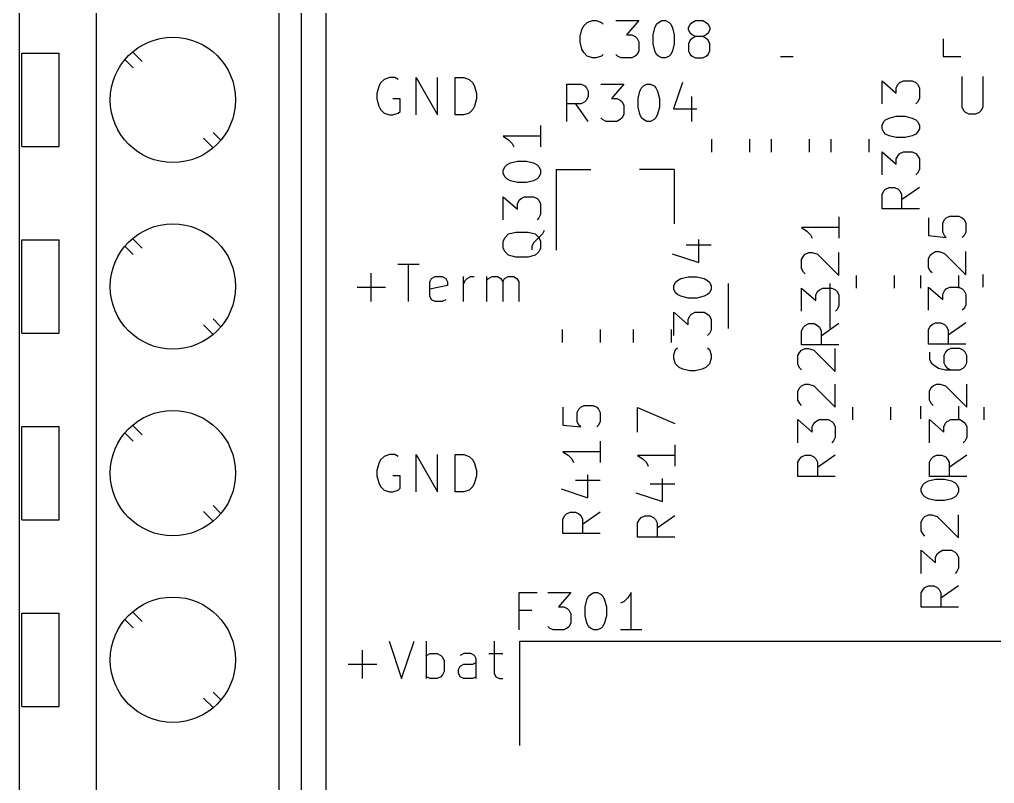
# Model space of a CAD drawing. Extents: x 51 to 209, y -132 to -32.
# Drawn here: x 50.91 to 77.03, y -67.45 to -46.98 of the extents above; entities that cross this region are included whole.
import ezdxf

# ---------------------------------------------------------------- set-up
doc = ezdxf.new("R2010")
doc.units = 0
doc.layers.add('BLACK', color=7, linetype='CONTINUOUS')

msp = doc.modelspace()

# ---------------------------------------------------------------- linework, layer by layer
at = {"layer": 'BLACK', "linetype": 'CONTINUOUS'}
for p, q in [((50.906, -71.694), (50.906, -41.574)), ((52.966, -71.694), (52.966, -41.574)), ((57.866, -71.694), (57.866, -41.574)), ((58.466, -71.694), (58.466, -41.574)), ((59.126, -71.694), (59.126, -41.574)), ((66.1184, -47.059), (66.2612, -47.0114)), ((66.2612, -47.0114), (66.3565, -47.0114)), ((66.3565, -47.0114), (66.4993, -47.059)), ((66.8803, -47.0114), (67.4993, -47.0114)), ((67.4993, -47.0114), (67.166, -47.3923)), ((68.0231, -47.059), (68.1184, -47.0114)), ((68.1184, -47.0114), (68.2136, -47.0114)), ((68.2136, -47.0114), (68.3089, -47.059)), ((68.9279, -47.059), (69.0231, -47.0114)), ((69.0231, -47.0114), (69.2136, -47.0114)), ((69.2136, -47.0114), (69.3089, -47.059)), ((65.9279, -47.44), (65.9755, -47.2495)), ((65.9755, -47.2495), (66.0231, -47.1542)), ((66.0231, -47.1542), (66.1184, -47.059)), ((66.4993, -47.059), (66.547, -47.1066)), ((67.8803, -47.3923), (67.9279, -47.2019)), ((67.9279, -47.2019), (67.9755, -47.1066)), ((67.9755, -47.1066), (68.0231, -47.059)), ((68.3089, -47.059), (68.3565, -47.1066)), ((68.3565, -47.1066), (68.4041, -47.2019)), ((68.4041, -47.2019), (68.4517, -47.3923)), ((68.8327, -47.2019), (68.8803, -47.1066)), ((68.8327, -47.2495), (68.8327, -47.2019)), ((68.8803, -47.3447), (68.8327, -47.2495)), ((68.8803, -47.1066), (68.9279, -47.059)), ((69.3089, -47.059), (69.3565, -47.1066)), ((69.3565, -47.1066), (69.4041, -47.2019)), ((69.4041, -47.2495), (69.3565, -47.3447)), ((69.4041, -47.2019), (69.4041, -47.2495)), ((65.9279, -47.5828), (65.9279, -47.44)), ((67.166, -47.3923), (67.3089, -47.3923)), ((67.3089, -47.3923), (67.4041, -47.44)), ((67.4041, -47.44), (67.4517, -47.4876)), ((67.4517, -47.4876), (67.4993, -47.5828)), ((67.8803, -47.6304), (67.8803, -47.3923)), ((68.4517, -47.3923), (68.4517, -47.6304)), ((68.8803, -47.5352), (68.8327, -47.6304)), ((68.9279, -47.3923), (68.8803, -47.3447)), ((68.9279, -47.4876), (68.8803, -47.5352)), ((69.0231, -47.44), (68.9279, -47.3923)), ((69.0231, -47.44), (68.9279, -47.4876)), ((69.2136, -47.44), (69.0231, -47.44)), ((69.3089, -47.3923), (69.2136, -47.44)), ((69.3089, -47.4876), (69.2136, -47.44)), ((69.3565, -47.3447), (69.3089, -47.3923)), ((69.3565, -47.5352), (69.3089, -47.4876)), ((69.4041, -47.6304), (69.3565, -47.5352)), ((75.656, -47.494), (75.656, -47.969)), ((65.9755, -47.7733), (65.9279, -47.5828)), ((66.0231, -47.8685), (65.9755, -47.7733)), ((67.4993, -47.5828), (67.4993, -47.8209)), ((67.9279, -47.8209), (67.8803, -47.6304)), ((68.4517, -47.6304), (68.4041, -47.8209)), ((68.8327, -47.6304), (68.8327, -47.8209)), ((69.4041, -47.8209), (69.4041, -47.6304)), ((50.966, -47.884), (51.966, -47.884)), ((50.966, -50.384), (50.966, -47.884)), ((51.966, -50.384), (51.966, -47.884)), ((53.741, -48.064), (53.952, -48.275)), ((53.947, -47.859), (54.193, -48.105)), ((66.1184, -47.9638), (66.0231, -47.8685)), ((66.2612, -48.0114), (66.1184, -47.9638)), ((66.3565, -48.0114), (66.2612, -48.0114)), ((66.4993, -47.9638), (66.3565, -48.0114)), ((66.547, -47.9161), (66.4993, -47.9638)), ((66.9279, -47.9638), (66.8803, -47.9161)), ((67.0231, -48.0114), (66.9279, -47.9638)), ((67.3089, -48.0114), (67.0231, -48.0114)), ((67.4041, -47.9638), (67.3089, -48.0114)), ((67.4517, -47.9161), (67.4041, -47.9638)), ((67.4993, -47.8209), (67.4517, -47.9161)), ((67.9755, -47.9161), (67.9279, -47.8209)), ((68.0231, -47.9638), (67.9755, -47.9161)), ((68.1184, -48.0114), (68.0231, -47.9638)), ((68.2136, -48.0114), (68.1184, -48.0114)), ((68.3089, -47.9638), (68.2136, -48.0114)), ((68.3565, -47.9161), (68.3089, -47.9638)), ((68.4041, -47.8209), (68.3565, -47.9161)), ((68.8327, -47.8209), (68.8803, -47.9161)), ((68.8803, -47.9161), (68.9279, -47.9638)), ((68.9279, -47.9638), (69.0231, -48.0114)), ((69.0231, -48.0114), (69.2136, -48.0114)), ((69.2136, -48.0114), (69.3089, -47.9638)), ((69.3089, -47.9638), (69.3565, -47.9161)), ((69.3565, -47.9161), (69.4041, -47.8209)), ((71.2947, -47.969), (71.6373, -47.969)), ((75.656, -47.969), (76.131, -47.969)), ((60.6731, -48.584), (60.5779, -48.6792)), ((60.816, -48.5364), (60.6731, -48.584)), ((60.9589, -48.5364), (60.816, -48.5364)), ((61.0541, -48.584), (60.9589, -48.5364)), ((61.5303, -49.5364), (61.5303, -48.5364)), ((61.5303, -48.5364), (62.1017, -49.5364)), ((62.1017, -49.5364), (62.1017, -48.5364)), ((62.5779, -49.5364), (62.5779, -48.5364)), ((62.5779, -48.5364), (62.816, -48.5364)), ((62.816, -48.5364), (62.9589, -48.584)), ((62.9589, -48.584), (63.0541, -48.6792)), ((76.1517, -48.5114), (76.1517, -49.3209)), ((76.7231, -49.3209), (76.7231, -48.5114)), ((60.5303, -48.7745), (60.4827, -48.965)), ((60.5779, -48.6792), (60.5303, -48.7745)), ((63.0541, -48.6792), (63.1017, -48.7745)), ((63.1017, -48.7745), (63.1493, -48.965)), ((65.5755, -49.7114), (65.5755, -48.7114)), ((65.5755, -48.7114), (65.9565, -48.7114)), ((65.9565, -48.7114), (66.0517, -48.759)), ((66.0517, -48.759), (66.0993, -48.8066)), ((66.0993, -48.8066), (66.147, -48.9019)), ((66.4803, -48.7114), (67.0993, -48.7114)), ((67.0993, -48.7114), (66.766, -49.0923)), ((67.5279, -48.9019), (67.5755, -48.8066)), ((67.5755, -48.8066), (67.6231, -48.759)), ((67.6231, -48.759), (67.7184, -48.7114)), ((67.7184, -48.7114), (67.8136, -48.7114)), ((67.8136, -48.7114), (67.9089, -48.759)), ((67.9089, -48.759), (67.9565, -48.8066)), ((67.9565, -48.8066), (68.0041, -48.9019)), ((68.6708, -48.6638), (68.4327, -49.378)), ((74.0184, -49.24), (74.0184, -48.6209)), ((74.0184, -48.6209), (74.3993, -48.9542)), ((74.3993, -48.8114), (74.447, -48.7161)), ((74.3993, -48.9542), (74.3993, -48.8114)), ((74.447, -48.7161), (74.4946, -48.6685)), ((74.4946, -48.6685), (74.5898, -48.6209)), ((74.5898, -48.6209), (74.8279, -48.6209)), ((74.8279, -48.6209), (74.9231, -48.6685)), ((74.9231, -48.6685), (74.9708, -48.7161)), ((74.9708, -48.7161), (75.0184, -48.8114)), ((75.0184, -48.8114), (75.0184, -49.0971)), ((60.4827, -48.965), (60.4827, -49.1078)), ((60.4827, -49.1078), (60.5303, -49.2983)), ((61.1017, -49.1078), (60.9112, -49.1078)), ((61.1017, -49.4411), (61.1017, -49.1078)), ((63.1493, -49.1078), (63.1017, -49.2983)), ((63.1493, -48.965), (63.1493, -49.1078)), ((66.147, -49.0447), (66.0993, -49.14)), ((66.147, -48.9019), (66.147, -49.0447)), ((66.766, -49.0923), (66.9089, -49.0923)), ((66.9089, -49.0923), (67.0041, -49.14)), ((67.4803, -49.0923), (67.5279, -48.9019)), ((67.4803, -49.3304), (67.4803, -49.0923)), ((68.0041, -48.9019), (68.0517, -49.0923)), ((68.0517, -49.0923), (68.0517, -49.3304)), ((68.9089, -49.0447), (68.9089, -49.7114)), ((75.0184, -49.0971), (74.9708, -49.1923)), ((60.5303, -49.2983), (60.5779, -49.3935)), ((63.1017, -49.2983), (63.0541, -49.3935)), ((65.9565, -49.2352), (65.5755, -49.2352)), ((66.147, -49.7114), (65.8136, -49.2352)), ((66.0517, -49.1876), (65.9565, -49.2352)), ((66.0993, -49.14), (66.0517, -49.1876)), ((67.0041, -49.14), (67.0517, -49.1876)), ((67.0517, -49.1876), (67.0993, -49.2828)), ((67.0993, -49.2828), (67.0993, -49.5209)), ((67.5279, -49.5209), (67.4803, -49.3304)), ((68.0517, -49.3304), (68.0041, -49.5209)), ((74.9708, -49.1923), (74.9231, -49.24)), ((76.1517, -49.3209), (76.1993, -49.4161)), ((76.6755, -49.4161), (76.7231, -49.3209)), ((60.5779, -49.3935), (60.6731, -49.4888)), ((60.6731, -49.4888), (60.816, -49.5364)), ((60.816, -49.5364), (60.9112, -49.5364)), ((60.9112, -49.5364), (61.0541, -49.4888)), ((61.0541, -49.4888), (61.1017, -49.4411)), ((62.816, -49.5364), (62.5779, -49.5364)), ((62.9589, -49.4888), (62.816, -49.5364)), ((63.0541, -49.3935), (62.9589, -49.4888)), ((66.5279, -49.6638), (66.4803, -49.6161)), ((67.0517, -49.6161), (67.0041, -49.6638)), ((67.0993, -49.5209), (67.0517, -49.6161)), ((67.5755, -49.6161), (67.5279, -49.5209)), ((67.6231, -49.6638), (67.5755, -49.6161)), ((67.9565, -49.6161), (67.9089, -49.6638)), ((68.0041, -49.5209), (67.9565, -49.6161)), ((68.4327, -49.378), (69.0517, -49.378)), ((74.1136, -49.6685), (74.2089, -49.6209)), ((74.2089, -49.6209), (74.3993, -49.5733)), ((74.3993, -49.5733), (74.6374, -49.5733)), ((74.6374, -49.5733), (74.8279, -49.6209)), ((74.8279, -49.6209), (74.9231, -49.6685)), ((76.1993, -49.4161), (76.247, -49.4638)), ((76.247, -49.4638), (76.3422, -49.5114)), ((76.3422, -49.5114), (76.5327, -49.5114)), ((76.5327, -49.5114), (76.6279, -49.4638)), ((76.6279, -49.4638), (76.6755, -49.4161)), ((64.8684, -49.8221), (64.8684, -50.3935)), ((66.6231, -49.7114), (66.5279, -49.6638)), ((66.9089, -49.7114), (66.6231, -49.7114)), ((67.0041, -49.6638), (66.9089, -49.7114)), ((67.7184, -49.7114), (67.6231, -49.6638)), ((67.8136, -49.7114), (67.7184, -49.7114)), ((67.9089, -49.6638), (67.8136, -49.7114)), ((74.0184, -49.8114), (74.066, -49.7161)), ((74.0184, -49.9066), (74.0184, -49.8114)), ((74.066, -49.7161), (74.1136, -49.6685)), ((74.9231, -49.6685), (74.9708, -49.7161)), ((74.9708, -49.7161), (75.0184, -49.8114)), ((75.0184, -49.8114), (75.0184, -49.9066)), ((56.091, -50.004), (56.29, -50.203)), ((64.8684, -50.1078), (63.8684, -50.1078)), ((63.8684, -50.1078), (64.0112, -50.203)), ((74.066, -50.0019), (74.0184, -49.9066)), ((74.1136, -50.0495), (74.066, -50.0019)), ((74.2089, -50.0971), (74.1136, -50.0495)), ((74.3993, -50.1447), (74.2089, -50.0971)), ((74.6374, -50.1447), (74.3993, -50.1447)), ((74.8279, -50.0971), (74.6374, -50.1447)), ((74.9231, -50.0495), (74.8279, -50.0971)), ((74.9708, -50.0019), (74.9231, -50.0495)), ((75.0184, -49.9066), (74.9708, -50.0019)), ((50.966, -50.384), (51.966, -50.384)), ((55.839, -50.162), (56.085, -50.408)), ((64.0112, -50.203), (64.1065, -50.2983)), ((64.1065, -50.2983), (64.1541, -50.3935)), ((69.456, -50.5303), (69.456, -50.1877)), ((70.476, -50.5303), (70.476, -50.1877)), ((71.056, -50.5303), (71.056, -50.1877)), ((72.076, -50.5303), (72.076, -50.1877)), ((72.656, -50.5303), (72.656, -50.1877)), ((73.676, -50.5303), (73.676, -50.1877)), ((74.0184, -51.1447), (74.0184, -50.5257)), ((74.0184, -50.5257), (74.3993, -50.859)), ((74.3993, -50.7161), (74.447, -50.6209)), ((74.447, -50.6209), (74.4946, -50.5733)), ((74.4946, -50.5733), (74.5898, -50.5257)), ((74.5898, -50.5257), (74.8279, -50.5257)), ((74.8279, -50.5257), (74.9231, -50.5733)), ((74.9231, -50.5733), (74.9708, -50.6209)), ((74.9708, -50.6209), (75.0184, -50.7161)), ((63.8684, -51.0126), (63.916, -50.9173)), ((63.916, -50.9173), (63.9636, -50.8697)), ((63.9636, -50.8697), (64.0589, -50.8221)), ((64.0589, -50.8221), (64.2493, -50.7745)), ((64.2493, -50.7745), (64.4874, -50.7745)), ((64.4874, -50.7745), (64.6779, -50.8221)), ((64.6779, -50.8221), (64.7731, -50.8697)), ((64.7731, -50.8697), (64.8208, -50.9173)), ((64.8208, -50.9173), (64.8684, -51.0126)), ((74.3993, -50.859), (74.3993, -50.7161)), ((75.0184, -50.7161), (75.0184, -51.0019)), ((63.8684, -51.1078), (63.8684, -51.0126)), ((63.916, -51.203), (63.8684, -51.1078)), ((63.9636, -51.2507), (63.916, -51.203)), ((64.8208, -51.203), (64.7731, -51.2507)), ((64.8684, -51.1078), (64.8208, -51.203)), ((64.8684, -51.0126), (64.8684, -51.1078)), ((65.286, -50.999), (66.216, -50.999)), ((65.286, -50.999), (65.286, -53.159)), ((68.446, -50.999), (67.516, -50.999)), ((68.446, -50.999), (68.446, -52.459)), ((74.9708, -51.0971), (74.9231, -51.1447)), ((75.0184, -51.0019), (74.9708, -51.0971)), ((64.0589, -51.2983), (63.9636, -51.2507)), ((64.2493, -51.3459), (64.0589, -51.2983)), ((64.4874, -51.3459), (64.2493, -51.3459)), ((64.6779, -51.2983), (64.4874, -51.3459)), ((64.7731, -51.2507), (64.6779, -51.2983)), ((74.0184, -51.6685), (74.066, -51.5733)), ((74.0184, -52.0495), (74.0184, -51.6685)), ((74.066, -51.5733), (74.1136, -51.5257)), ((74.1136, -51.5257), (74.2089, -51.478)), ((74.2089, -51.478), (74.3517, -51.478)), ((74.3517, -51.478), (74.447, -51.5257)), ((74.447, -51.5257), (74.4946, -51.5733)), ((74.4946, -51.5733), (74.5422, -51.6685)), ((75.0184, -51.478), (74.5422, -51.8114)), ((74.5422, -51.6685), (74.5422, -52.0495)), ((63.8684, -52.3459), (63.8684, -51.7269)), ((63.8684, -51.7269), (64.2493, -52.0602)), ((64.2493, -51.9173), (64.297, -51.8221)), ((64.2493, -52.0602), (64.2493, -51.9173)), ((64.297, -51.8221), (64.3446, -51.7745)), ((64.3446, -51.7745), (64.4398, -51.7269)), ((64.4398, -51.7269), (64.6779, -51.7269)), ((64.6779, -51.7269), (64.7731, -51.7745)), ((64.7731, -51.7745), (64.8208, -51.8221)), ((64.8208, -51.8221), (64.8684, -51.9173)), ((64.8684, -51.9173), (64.8684, -52.203)), ((64.8684, -52.203), (64.8208, -52.2983)), ((75.0184, -52.0495), (74.0184, -52.0495)), ((75.7396, -52.2935), (75.8348, -52.2459)), ((75.8348, -52.2459), (76.0729, -52.2459)), ((76.0729, -52.2459), (76.1681, -52.2935)), ((64.8208, -52.2983), (64.7731, -52.3459)), ((72.8634, -52.2709), (72.8634, -52.8423)), ((75.2634, -52.2935), (75.2634, -52.7697)), ((75.6443, -52.4364), (75.692, -52.3411)), ((75.6443, -52.6745), (75.6443, -52.4364)), ((75.692, -52.3411), (75.7396, -52.2935)), ((76.1681, -52.2935), (76.2158, -52.3411)), ((76.2158, -52.3411), (76.2634, -52.4364)), ((76.2634, -52.4364), (76.2634, -52.6745)), ((63.916, -52.8221), (64.0112, -52.7269)), ((64.0112, -52.7269), (64.2017, -52.6792)), ((64.2017, -52.6792), (64.535, -52.6792)), ((64.535, -52.6792), (64.7255, -52.7269)), ((64.7255, -52.7269), (64.8208, -52.8221)), ((64.916, -52.7269), (64.8208, -52.8221)), ((64.9636, -52.6316), (64.916, -52.7269)), ((72.8634, -52.5566), (71.8634, -52.5566)), ((71.8634, -52.5566), (72.0062, -52.6519)), ((72.0062, -52.6519), (72.1015, -52.7471)), ((72.1015, -52.7471), (72.1491, -52.8423)), ((75.2634, -52.7697), (75.7396, -52.8173)), ((75.692, -52.7697), (75.6443, -52.6745)), ((75.7396, -52.8173), (75.692, -52.7697)), ((76.2158, -52.7697), (76.1681, -52.8173)), ((76.2634, -52.6745), (76.2158, -52.7697)), ((50.966, -52.884), (51.966, -52.884)), ((50.966, -55.384), (50.966, -52.884)), ((51.966, -55.384), (51.966, -52.884)), ((53.947, -52.859), (54.193, -53.105)), ((63.8684, -52.9173), (63.916, -52.8221)), ((63.8684, -53.1078), (63.8684, -52.9173)), ((64.6779, -52.965), (64.6303, -53.0602)), ((64.8208, -52.8221), (64.6779, -52.965)), ((64.8208, -52.8221), (64.8684, -52.9173)), ((64.8684, -52.9173), (64.8684, -53.1078)), ((68.7717, -53.0161), (69.4384, -53.0161)), ((69.105, -53.4923), (69.105, -52.8733)), ((53.741, -53.064), (53.952, -53.275)), ((63.916, -53.203), (63.8684, -53.1078)), ((64.0112, -53.2983), (63.916, -53.203)), ((64.6303, -53.0602), (64.6303, -53.1554)), ((64.8208, -53.203), (64.7255, -53.2983)), ((64.8684, -53.1078), (64.8208, -53.203)), ((68.3908, -53.2542), (69.105, -53.4923)), ((71.911, -53.3185), (71.9586, -53.2709)), ((71.9586, -53.2709), (72.0539, -53.2233)), ((72.0539, -53.2233), (72.1491, -53.2233)), ((72.1491, -53.2233), (72.292, -53.2709)), ((72.292, -53.2709), (72.8634, -53.8423)), ((72.8634, -53.8423), (72.8634, -53.2233)), ((75.2634, -53.3888), (75.311, -53.2935)), ((75.311, -53.2935), (75.3586, -53.2459)), ((75.3586, -53.2459), (75.4539, -53.1983)), ((75.4539, -53.1983), (75.5491, -53.1983)), ((75.5491, -53.1983), (75.692, -53.2459)), ((75.692, -53.2459), (76.2634, -53.8173)), ((76.2634, -53.8173), (76.2634, -53.1983)), ((61.0446, -53.5364), (61.616, -53.5364)), ((61.3303, -54.5364), (61.3303, -53.5364)), ((64.2017, -53.3459), (64.0112, -53.2983)), ((64.535, -53.3459), (64.2017, -53.3459)), ((64.7255, -53.2983), (64.535, -53.3459)), ((71.8634, -53.4138), (71.911, -53.3185)), ((71.8634, -53.6519), (71.8634, -53.4138)), ((75.2634, -53.6269), (75.2634, -53.3888)), ((60.3303, -54.5364), (60.3303, -53.7745)), ((71.911, -53.7471), (71.8634, -53.6519)), ((71.9586, -53.7947), (71.911, -53.7471)), ((75.311, -53.7221), (75.2634, -53.6269)), ((75.3586, -53.7697), (75.311, -53.7221)), ((76.731, -54.1553), (76.731, -53.8127)), ((61.9017, -54.0126), (61.9493, -53.9173)), ((61.9017, -54.3935), (61.9017, -54.0126)), ((61.9493, -53.9173), (62.0446, -53.8697)), ((62.0446, -53.8697), (62.235, -53.8697)), ((62.235, -53.8697), (62.3303, -53.9173)), ((62.3303, -53.9173), (62.3779, -54.0126)), ((62.3779, -54.0126), (62.3779, -54.1078)), ((62.8065, -54.5364), (62.8065, -53.8697)), ((62.8065, -54.0602), (62.8541, -53.965)), ((62.8541, -53.965), (62.9017, -53.9173)), ((62.9017, -53.9173), (62.997, -53.8697)), ((62.997, -53.8697), (63.0922, -53.8697)), ((63.4255, -54.5364), (63.4255, -53.8697)), ((63.4255, -53.965), (63.4731, -53.9173)), ((63.4731, -53.9173), (63.5684, -53.8697)), ((63.5684, -53.8697), (63.7112, -53.8697)), ((63.7112, -53.8697), (63.8065, -53.9173)), ((63.8065, -53.9173), (63.8541, -54.0126)), ((63.8541, -54.0126), (63.9017, -53.9173)), ((63.8541, -54.0126), (63.8541, -54.5364)), ((63.9017, -53.9173), (63.997, -53.8697)), ((63.997, -53.8697), (64.1398, -53.8697)), ((64.1398, -53.8697), (64.235, -53.9173)), ((64.235, -53.9173), (64.2827, -54.0126)), ((64.2827, -54.0126), (64.2827, -54.5364)), ((68.4384, -54.1114), (68.486, -54.0161)), ((68.486, -54.0161), (68.5336, -53.9685)), ((68.5336, -53.9685), (68.6289, -53.9209)), ((68.6289, -53.9209), (68.8193, -53.8733)), ((68.8193, -53.8733), (69.0574, -53.8733)), ((69.0574, -53.8733), (69.2479, -53.9209)), ((69.2479, -53.9209), (69.3431, -53.9685)), ((69.3431, -53.9685), (69.3908, -54.0161)), ((69.3908, -54.0161), (69.4384, -54.1114)), ((69.906, -55.2611), (69.906, -54.0569)), ((72.626, -55.2611), (72.626, -54.0569)), ((73.331, -54.1803), (73.331, -53.8377)), ((74.351, -54.1803), (74.351, -53.8377)), ((75.056, -54.1803), (75.056, -53.8377)), ((76.076, -54.1803), (76.076, -53.8377)), ((59.9493, -54.1554), (60.7112, -54.1554)), ((62.3779, -54.1078), (61.9017, -54.203)), ((68.4384, -54.2066), (68.4384, -54.1114)), ((68.486, -54.3019), (68.4384, -54.2066)), ((68.5336, -54.3495), (68.486, -54.3019)), ((69.3908, -54.3019), (69.3431, -54.3495)), ((69.4384, -54.2066), (69.3908, -54.3019)), ((69.4384, -54.1114), (69.4384, -54.2066)), ((71.8634, -54.7947), (71.8634, -54.1757)), ((71.8634, -54.1757), (72.2443, -54.509)), ((72.2443, -54.3661), (72.292, -54.2709)), ((72.292, -54.2709), (72.3396, -54.2233)), ((72.3396, -54.2233), (72.4348, -54.1757)), ((72.4348, -54.1757), (72.6729, -54.1757)), ((72.6729, -54.1757), (72.7681, -54.2233)), ((72.7681, -54.2233), (72.8158, -54.2709)), ((72.8158, -54.2709), (72.8634, -54.3661)), ((75.2634, -54.7697), (75.2634, -54.1507)), ((75.2634, -54.1507), (75.6443, -54.484)), ((75.6443, -54.3411), (75.692, -54.2459)), ((75.692, -54.2459), (75.7396, -54.1983)), ((75.7396, -54.1983), (75.8348, -54.1507)), ((75.8348, -54.1507), (76.0729, -54.1507)), ((76.0729, -54.1507), (76.1681, -54.1983)), ((76.1681, -54.1983), (76.2158, -54.2459)), ((76.2158, -54.2459), (76.2634, -54.3411)), ((61.9493, -54.4888), (61.9017, -54.3935)), ((62.0446, -54.5364), (61.9493, -54.4888)), ((62.235, -54.5364), (62.0446, -54.5364)), ((62.3303, -54.4888), (62.235, -54.5364)), ((68.6289, -54.3971), (68.5336, -54.3495)), ((68.8193, -54.4447), (68.6289, -54.3971)), ((69.0574, -54.4447), (68.8193, -54.4447)), ((69.2479, -54.3971), (69.0574, -54.4447)), ((69.3431, -54.3495), (69.2479, -54.3971)), ((72.2443, -54.509), (72.2443, -54.3661)), ((72.8634, -54.3661), (72.8634, -54.6519)), ((75.6443, -54.484), (75.6443, -54.3411)), ((76.2634, -54.3411), (76.2634, -54.6269)), ((68.4384, -55.4447), (68.4384, -54.8257)), ((68.4384, -54.8257), (68.8193, -55.159)), ((68.9146, -54.8733), (69.0098, -54.8257)), ((69.0098, -54.8257), (69.2479, -54.8257)), ((69.2479, -54.8257), (69.3431, -54.8733)), ((72.8158, -54.7471), (72.7681, -54.7947)), ((72.8634, -54.6519), (72.8158, -54.7471)), ((76.2158, -54.7221), (76.1681, -54.7697)), ((76.2634, -54.6269), (76.2158, -54.7221)), ((56.091, -55.004), (56.29, -55.203)), ((68.8193, -55.0161), (68.867, -54.9209)), ((68.8193, -55.159), (68.8193, -55.0161)), ((68.867, -54.9209), (68.9146, -54.8733)), ((69.3431, -54.8733), (69.3908, -54.9209)), ((69.3908, -54.9209), (69.4384, -55.0161)), ((69.4384, -55.0161), (69.4384, -55.3019)), ((75.3586, -55.1507), (75.4539, -55.103)), ((75.4539, -55.103), (75.5967, -55.103)), ((75.5967, -55.103), (75.692, -55.1507)), ((76.2634, -55.103), (75.7872, -55.4364)), ((55.839, -55.162), (56.085, -55.408)), ((65.456, -55.6303), (65.456, -55.2877)), ((66.476, -55.6303), (66.476, -55.2877)), ((67.356, -55.6303), (67.356, -55.2877)), ((68.376, -55.6303), (68.376, -55.2877)), ((69.4384, -55.3019), (69.3908, -55.3971)), ((71.8634, -55.3185), (71.911, -55.2233)), ((71.8634, -55.6995), (71.8634, -55.3185)), ((71.911, -55.2233), (71.9586, -55.1757)), ((71.9586, -55.1757), (72.0539, -55.128)), ((72.0539, -55.128), (72.1967, -55.128)), ((72.1967, -55.128), (72.292, -55.1757)), ((72.292, -55.1757), (72.3396, -55.2233)), ((72.3396, -55.2233), (72.3872, -55.3185)), ((72.8634, -55.128), (72.3872, -55.4614)), ((72.3872, -55.3185), (72.3872, -55.6995)), ((75.2634, -55.2935), (75.311, -55.1983)), ((75.2634, -55.6745), (75.2634, -55.2935)), ((75.311, -55.1983), (75.3586, -55.1507)), ((75.692, -55.1507), (75.7396, -55.1983)), ((75.7396, -55.1983), (75.7872, -55.2935)), ((75.7872, -55.2935), (75.7872, -55.6745)), ((50.966, -55.384), (51.966, -55.384)), ((69.3908, -55.3971), (69.3431, -55.4447)), ((68.4384, -55.9685), (68.486, -55.8257)), ((68.486, -55.8257), (68.5336, -55.778)), ((69.3431, -55.778), (69.3908, -55.8257)), ((69.3908, -55.8257), (69.4384, -55.9685)), ((71.7634, -55.9864), (71.811, -55.8911)), ((71.811, -55.8911), (71.8586, -55.8435)), ((71.8586, -55.8435), (71.9539, -55.7959)), ((72.8634, -55.6995), (71.8634, -55.6995)), ((71.9539, -55.7959), (72.0491, -55.7959)), ((72.0491, -55.7959), (72.192, -55.8435)), ((72.192, -55.8435), (72.7634, -56.415)), ((72.7634, -56.415), (72.7634, -55.7959)), ((76.2634, -55.6745), (75.2634, -55.6745)), ((75.2884, -55.8911), (75.2884, -56.0816)), ((75.717, -55.8911), (75.6693, -55.9864)), ((75.7646, -55.8435), (75.717, -55.8911)), ((75.8598, -55.7959), (75.7646, -55.8435)), ((76.0979, -55.7959), (75.8598, -55.7959)), ((76.1931, -55.8435), (76.0979, -55.7959)), ((76.2408, -55.8911), (76.1931, -55.8435)), ((76.2884, -55.9864), (76.2408, -55.8911)), ((68.4384, -56.0638), (68.4384, -55.9685)), ((68.486, -56.2066), (68.4384, -56.0638)), ((69.4384, -56.0638), (69.3908, -56.2066)), ((69.4384, -55.9685), (69.4384, -56.0638)), ((71.7634, -56.2245), (71.7634, -55.9864)), ((75.2884, -56.0816), (75.336, -56.1769)), ((75.6693, -55.9864), (75.6693, -56.1769)), ((76.2884, -56.1769), (76.2884, -55.9864)), ((68.5812, -56.3019), (68.486, -56.2066)), ((68.6765, -56.3495), (68.5812, -56.3019)), ((68.867, -56.3971), (68.6765, -56.3495)), ((69.0098, -56.3971), (68.867, -56.3971)), ((69.2003, -56.3495), (69.0098, -56.3971)), ((69.2955, -56.3019), (69.2003, -56.3495)), ((69.3908, -56.2066), (69.2955, -56.3019)), ((71.811, -56.3197), (71.7634, -56.2245)), ((71.8586, -56.3673), (71.811, -56.3197)), ((75.336, -56.1769), (75.3836, -56.2245)), ((75.3836, -56.2245), (75.5265, -56.3197)), ((75.5265, -56.3197), (75.717, -56.3673)), ((75.6693, -56.1769), (75.717, -56.2721)), ((75.717, -56.2721), (75.7646, -56.3197)), ((75.717, -56.3673), (76.0979, -56.3673)), ((75.7646, -56.3197), (75.8598, -56.3673)), ((76.0979, -56.3673), (76.1931, -56.3197)), ((76.1931, -56.3197), (76.2408, -56.2721)), ((76.2408, -56.2721), (76.2884, -56.1769)), ((71.7634, -56.9388), (71.811, -56.8435)), ((71.7634, -57.1769), (71.7634, -56.9388)), ((71.811, -56.8435), (71.8586, -56.7959)), ((71.8586, -56.7959), (71.9539, -56.7483)), ((71.9539, -56.7483), (72.0491, -56.7483)), ((72.0491, -56.7483), (72.192, -56.7959)), ((72.192, -56.7959), (72.7634, -57.3673)), ((72.7634, -57.3673), (72.7634, -56.7483)), ((75.2884, -56.9388), (75.336, -56.8435)), ((75.2884, -57.1769), (75.2884, -56.9388)), ((75.336, -56.8435), (75.3836, -56.7959)), ((75.3836, -56.7959), (75.4789, -56.7483)), ((75.4789, -56.7483), (75.5741, -56.7483)), ((75.5741, -56.7483), (75.717, -56.7959)), ((75.717, -56.7959), (76.2884, -57.3673)), ((76.2884, -57.3673), (76.2884, -56.7483)), ((71.811, -57.2721), (71.7634, -57.1769)), ((75.336, -57.2721), (75.2884, -57.1769)), ((65.4684, -57.3685), (65.4684, -57.8447)), ((65.8493, -57.5114), (65.897, -57.4161)), ((65.897, -57.4161), (65.9446, -57.3685)), ((65.9446, -57.3685), (66.0398, -57.3209)), ((66.0398, -57.3209), (66.2779, -57.3209)), ((66.2779, -57.3209), (66.3731, -57.3685)), ((66.3731, -57.3685), (66.4208, -57.4161)), ((66.4208, -57.4161), (66.4684, -57.5114)), ((67.4684, -58.04), (67.4684, -57.3733)), ((67.4684, -57.3733), (68.4684, -57.8019)), ((71.8586, -57.3197), (71.811, -57.2721)), ((73.231, -57.7053), (73.231, -57.3627)), ((74.251, -57.7053), (74.251, -57.3627)), ((75.056, -57.6803), (75.056, -57.3377)), ((75.3836, -57.3197), (75.336, -57.2721)), ((76.076, -57.6803), (76.076, -57.3377)), ((76.756, -57.7053), (76.756, -57.3627)), ((65.8493, -57.7495), (65.8493, -57.5114)), ((66.4684, -57.5114), (66.4684, -57.7495)), ((71.7634, -58.3197), (71.7634, -57.7007)), ((71.7634, -57.7007), (72.1443, -58.034)), ((72.2396, -57.7483), (72.3348, -57.7007)), ((72.3348, -57.7007), (72.5729, -57.7007)), ((72.5729, -57.7007), (72.6681, -57.7483)), ((75.2884, -58.3197), (75.2884, -57.7007)), ((75.2884, -57.7007), (75.6693, -58.034)), ((75.7646, -57.7483), (75.8598, -57.7007)), ((75.8598, -57.7007), (76.0979, -57.7007)), ((76.0979, -57.7007), (76.1931, -57.7483)), ((50.966, -57.884), (51.966, -57.884)), ((50.966, -60.384), (50.966, -57.884)), ((51.966, -60.384), (51.966, -57.884)), ((53.947, -57.859), (54.193, -58.105)), ((65.4684, -57.8447), (65.9446, -57.8923)), ((65.897, -57.8447), (65.8493, -57.7495)), ((65.9446, -57.8923), (65.897, -57.8447)), ((66.4208, -57.8447), (66.3731, -57.8923)), ((66.4684, -57.7495), (66.4208, -57.8447)), ((72.1443, -57.8911), (72.192, -57.7959)), ((72.1443, -58.034), (72.1443, -57.8911)), ((72.192, -57.7959), (72.2396, -57.7483)), ((72.6681, -57.7483), (72.7158, -57.7959)), ((72.7158, -57.7959), (72.7634, -57.8911)), ((72.7634, -57.8911), (72.7634, -58.1769)), ((75.6693, -57.8911), (75.717, -57.7959)), ((75.6693, -58.034), (75.6693, -57.8911)), ((75.717, -57.7959), (75.7646, -57.7483)), ((76.1931, -57.7483), (76.2408, -57.7959)), ((76.2408, -57.7959), (76.2884, -57.8911)), ((76.2884, -57.8911), (76.2884, -58.1769)), ((53.741, -58.064), (53.952, -58.275)), ((72.7634, -58.1769), (72.7158, -58.2721)), ((76.2884, -58.1769), (76.2408, -58.2721)), ((66.4684, -58.2733), (66.4684, -58.8447)), ((68.4684, -58.3733), (68.4684, -58.9447)), ((72.7158, -58.2721), (72.6681, -58.3197)), ((76.2408, -58.2721), (76.1931, -58.3197)), ((60.5779, -58.7792), (60.5303, -58.8745)), ((60.6731, -58.684), (60.5779, -58.7792)), ((60.816, -58.6364), (60.6731, -58.684)), ((60.9589, -58.6364), (60.816, -58.6364)), ((61.0541, -58.684), (60.9589, -58.6364)), ((61.5303, -59.6364), (61.5303, -58.6364)), ((61.5303, -58.6364), (62.1017, -59.6364)), ((62.1017, -59.6364), (62.1017, -58.6364)), ((62.5779, -59.6364), (62.5779, -58.6364)), ((62.5779, -58.6364), (62.816, -58.6364)), ((62.816, -58.6364), (62.9589, -58.684)), ((62.9589, -58.684), (63.0541, -58.7792)), ((63.0541, -58.7792), (63.1017, -58.8745)), ((66.4684, -58.559), (65.4684, -58.559)), ((65.4684, -58.559), (65.6112, -58.6542)), ((65.6112, -58.6542), (65.7065, -58.7495)), ((65.7065, -58.7495), (65.7541, -58.8447)), ((68.4684, -58.659), (67.4684, -58.659)), ((67.4684, -58.659), (67.6112, -58.7542)), ((67.6112, -58.7542), (67.7065, -58.8495)), ((71.7634, -58.8435), (71.811, -58.7483)), ((71.811, -58.7483), (71.8586, -58.7007)), ((71.8586, -58.7007), (71.9539, -58.653)), ((71.9539, -58.653), (72.0967, -58.653)), ((72.0967, -58.653), (72.192, -58.7007)), ((72.192, -58.7007), (72.2396, -58.7483)), ((72.2396, -58.7483), (72.2872, -58.8435)), ((72.7634, -58.653), (72.2872, -58.9864)), ((75.2884, -58.8435), (75.336, -58.7483)), ((75.336, -58.7483), (75.3836, -58.7007)), ((75.3836, -58.7007), (75.4789, -58.653)), ((75.4789, -58.653), (75.6217, -58.653)), ((75.6217, -58.653), (75.717, -58.7007)), ((75.717, -58.7007), (75.7646, -58.7483)), ((75.7646, -58.7483), (75.8122, -58.8435)), ((76.2884, -58.653), (75.8122, -58.9864)), ((60.5303, -58.8745), (60.4827, -59.065)), ((63.1017, -58.8745), (63.1493, -59.065)), ((67.7065, -58.8495), (67.7541, -58.9447)), ((71.7634, -59.2245), (71.7634, -58.8435)), ((72.2872, -58.8435), (72.2872, -59.2245)), ((75.2884, -59.2245), (75.2884, -58.8435)), ((75.8122, -58.8435), (75.8122, -59.2245)), ((60.4827, -59.065), (60.4827, -59.2078)), ((60.4827, -59.2078), (60.5303, -59.3983)), ((61.1017, -59.2078), (60.9112, -59.2078)), ((61.1017, -59.5411), (61.1017, -59.2078)), ((63.1493, -59.2078), (63.1017, -59.3983)), ((63.1493, -59.065), (63.1493, -59.2078)), ((66.135, -59.7971), (66.135, -59.178)), ((68.135, -59.8971), (68.135, -59.278)), ((72.7634, -59.2245), (71.7634, -59.2245)), ((75.2589, -59.3435), (75.4493, -59.2959)), ((76.2884, -59.2245), (75.2884, -59.2245)), ((75.4493, -59.2959), (75.6874, -59.2959)), ((75.6874, -59.2959), (75.8779, -59.3435)), ((60.5303, -59.3983), (60.5779, -59.4935)), ((60.5779, -59.4935), (60.6731, -59.5888)), ((61.0541, -59.5888), (61.1017, -59.5411)), ((63.0541, -59.4935), (62.9589, -59.5888)), ((63.1017, -59.3983), (63.0541, -59.4935)), ((65.4208, -59.559), (66.135, -59.7971)), ((65.8017, -59.3209), (66.4684, -59.3209)), ((67.8017, -59.4209), (68.4684, -59.4209)), ((75.0684, -59.534), (75.116, -59.4388)), ((75.0684, -59.6292), (75.0684, -59.534)), ((75.116, -59.4388), (75.1636, -59.3911)), ((75.1636, -59.3911), (75.2589, -59.3435)), ((75.8779, -59.3435), (75.9731, -59.3911)), ((75.9731, -59.3911), (76.0208, -59.4388)), ((76.0208, -59.4388), (76.0684, -59.534)), ((76.0684, -59.534), (76.0684, -59.6292)), ((60.6731, -59.5888), (60.816, -59.6364)), ((60.816, -59.6364), (60.9112, -59.6364)), ((60.9112, -59.6364), (61.0541, -59.5888)), ((62.816, -59.6364), (62.5779, -59.6364)), ((62.9589, -59.5888), (62.816, -59.6364)), ((67.4208, -59.659), (68.135, -59.8971)), ((75.116, -59.7245), (75.0684, -59.6292)), ((75.1636, -59.7721), (75.116, -59.7245)), ((75.2589, -59.8197), (75.1636, -59.7721)), ((75.4493, -59.8673), (75.2589, -59.8197)), ((75.8779, -59.8197), (75.6874, -59.8673)), ((75.9731, -59.7721), (75.8779, -59.8197)), ((76.0208, -59.7245), (75.9731, -59.7721)), ((76.0684, -59.6292), (76.0208, -59.7245)), ((56.091, -60.004), (56.29, -60.203)), ((75.6874, -59.8673), (75.4493, -59.8673)), ((55.839, -60.162), (56.085, -60.408)), ((65.4684, -60.3685), (65.516, -60.2733)), ((65.516, -60.2733), (65.5636, -60.2257)), ((65.5636, -60.2257), (65.6589, -60.178)), ((65.6589, -60.178), (65.8017, -60.178)), ((65.8017, -60.178), (65.897, -60.2257)), ((65.897, -60.2257), (65.9446, -60.2733)), ((65.9446, -60.2733), (65.9922, -60.3685)), ((66.4684, -60.178), (65.9922, -60.5114)), ((67.516, -60.3733), (67.5636, -60.3257)), ((67.5636, -60.3257), (67.6589, -60.278)), ((67.6589, -60.278), (67.8017, -60.278)), ((67.8017, -60.278), (67.897, -60.3257)), ((67.897, -60.3257), (67.9446, -60.3733)), ((68.4684, -60.278), (67.9922, -60.6114)), ((75.0684, -60.4388), (75.116, -60.3435)), ((75.116, -60.3435), (75.1636, -60.2959)), ((75.1636, -60.2959), (75.2589, -60.2483)), ((75.2589, -60.2483), (75.3541, -60.2483)), ((75.3541, -60.2483), (75.497, -60.2959)), ((75.497, -60.2959), (76.0684, -60.8673)), ((76.0684, -60.8673), (76.0684, -60.2483)), ((50.966, -60.384), (51.966, -60.384)), ((65.4684, -60.7495), (65.4684, -60.3685)), ((65.9922, -60.3685), (65.9922, -60.7495)), ((67.4684, -60.4685), (67.516, -60.3733)), ((67.4684, -60.8495), (67.4684, -60.4685)), ((67.9446, -60.3733), (67.9922, -60.4685)), ((67.9922, -60.4685), (67.9922, -60.8495)), ((75.0684, -60.6769), (75.0684, -60.4388)), ((66.4684, -60.7495), (65.4684, -60.7495)), ((68.4684, -60.8495), (67.4684, -60.8495)), ((75.116, -60.7721), (75.0684, -60.6769)), ((75.1636, -60.8197), (75.116, -60.7721)), ((75.0684, -61.8197), (75.0684, -61.2007)), ((75.0684, -61.2007), (75.4493, -61.534)), ((75.4493, -61.3911), (75.497, -61.2959)), ((75.4493, -61.534), (75.4493, -61.3911)), ((75.497, -61.2959), (75.5446, -61.2483)), ((75.5446, -61.2483), (75.6398, -61.2007)), ((75.6398, -61.2007), (75.8779, -61.2007)), ((75.8779, -61.2007), (75.9731, -61.2483)), ((75.9731, -61.2483), (76.0208, -61.2959)), ((76.0208, -61.2959), (76.0684, -61.3911)), ((76.0684, -61.3911), (76.0684, -61.6769)), ((76.0208, -61.7721), (75.9731, -61.8197)), ((76.0684, -61.6769), (76.0208, -61.7721)), ((75.1636, -62.2007), (75.2589, -62.153)), ((75.2589, -62.153), (75.4017, -62.153)), ((75.4017, -62.153), (75.497, -62.2007)), ((76.0684, -62.153), (75.5922, -62.4864)), ((64.297, -63.3364), (64.297, -62.3364)), ((64.297, -62.3364), (64.7731, -62.3364)), ((65.0589, -62.3364), (65.6779, -62.3364)), ((65.6779, -62.3364), (65.3446, -62.7173)), ((66.1065, -62.5269), (66.1541, -62.4316)), ((66.1541, -62.4316), (66.2017, -62.384)), ((66.2017, -62.384), (66.297, -62.3364)), ((66.297, -62.3364), (66.3922, -62.3364)), ((66.3922, -62.3364), (66.4874, -62.384)), ((66.4874, -62.384), (66.535, -62.4316)), ((66.535, -62.4316), (66.5827, -62.5269)), ((67.297, -62.3364), (67.2017, -62.4792)), ((67.297, -63.3364), (67.297, -62.3364)), ((75.0684, -62.3435), (75.116, -62.2483)), ((75.0684, -62.7245), (75.0684, -62.3435)), ((75.116, -62.2483), (75.1636, -62.2007)), ((75.497, -62.2007), (75.5446, -62.2483)), ((75.5446, -62.2483), (75.5922, -62.3435)), ((75.5922, -62.3435), (75.5922, -62.7245)), ((66.0589, -62.7173), (66.1065, -62.5269)), ((66.5827, -62.5269), (66.6303, -62.7173)), ((67.1065, -62.5745), (67.0112, -62.6221)), ((67.2017, -62.4792), (67.1065, -62.5745)), ((50.966, -62.884), (51.966, -62.884)), ((50.966, -65.384), (50.966, -62.884)), ((51.966, -65.384), (51.966, -62.884)), ((53.947, -62.859), (54.193, -63.105)), ((64.6303, -62.8126), (64.297, -62.8126)), ((65.3446, -62.7173), (65.4874, -62.7173)), ((65.4874, -62.7173), (65.5827, -62.765)), ((65.5827, -62.765), (65.6303, -62.8126)), ((65.6303, -62.8126), (65.6779, -62.9078)), ((65.6779, -62.9078), (65.6779, -63.1459)), ((66.0589, -62.9554), (66.0589, -62.7173)), ((66.1065, -63.1459), (66.0589, -62.9554)), ((66.6303, -62.9554), (66.5827, -63.1459)), ((66.6303, -62.7173), (66.6303, -62.9554)), ((76.0684, -62.7245), (75.0684, -62.7245)), ((53.741, -63.064), (53.952, -63.275)), ((65.6779, -63.1459), (65.6303, -63.2411)), ((66.1541, -63.2411), (66.1065, -63.1459)), ((66.5827, -63.1459), (66.535, -63.2411)), ((65.1065, -63.2888), (65.0589, -63.2411)), ((65.2017, -63.3364), (65.1065, -63.2888)), ((65.4874, -63.3364), (65.2017, -63.3364)), ((65.5827, -63.2888), (65.4874, -63.3364)), ((65.6303, -63.2411), (65.5827, -63.2888)), ((66.2017, -63.2888), (66.1541, -63.2411)), ((66.297, -63.3364), (66.2017, -63.2888)), ((66.3922, -63.3364), (66.297, -63.3364)), ((66.4874, -63.2888), (66.3922, -63.3364)), ((66.535, -63.2411), (66.4874, -63.2888)), ((67.5827, -63.3364), (67.0112, -63.3364)), ((60.8112, -63.6364), (61.1446, -64.6364)), ((61.1446, -64.6364), (61.4779, -63.6364)), ((61.8112, -64.6364), (61.8112, -63.6364)), ((63.6208, -63.6364), (63.6208, -64.4935)), ((64.316, -66.434), (64.316, -63.634)), ((64.316, -63.634), (86.816, -63.634)), ((60.097, -64.6364), (60.097, -63.8745)), ((61.8112, -64.0173), (61.9065, -63.9697)), ((61.9065, -63.9697), (62.097, -63.9697)), ((62.097, -63.9697), (62.1922, -64.0173)), ((62.8112, -63.9697), (62.716, -64.0173)), ((63.0017, -63.9697), (62.8112, -63.9697)), ((63.097, -64.0173), (63.0017, -63.9697)), ((63.4779, -63.9697), (63.8589, -63.9697)), ((59.716, -64.2554), (60.4779, -64.2554)), ((62.1922, -64.0173), (62.2398, -64.065)), ((62.2398, -64.065), (62.2874, -64.1602)), ((62.2874, -64.1602), (62.2874, -64.4459)), ((62.716, -64.303), (62.8112, -64.2554)), ((62.8112, -64.2554), (63.0493, -64.2554)), ((63.0493, -64.2554), (63.1446, -64.2078)), ((63.1446, -64.1126), (63.097, -64.0173)), ((63.1446, -64.6364), (63.1446, -64.1126)), ((62.2874, -64.4459), (62.2398, -64.5411)), ((62.6684, -64.3983), (62.716, -64.303)), ((62.6684, -64.4935), (62.6684, -64.3983)), ((62.716, -64.5888), (62.6684, -64.4935)), ((63.6208, -64.4935), (63.6684, -64.5888)), ((61.9065, -64.6364), (61.8112, -64.5888)), ((62.097, -64.6364), (61.9065, -64.6364)), ((62.1922, -64.5888), (62.097, -64.6364)), ((62.2398, -64.5411), (62.1922, -64.5888)), ((62.8112, -64.6364), (62.716, -64.5888)), ((63.0493, -64.6364), (62.8112, -64.6364)), ((63.1446, -64.5888), (63.0493, -64.6364)), ((63.6684, -64.5888), (63.7636, -64.6364)), ((63.7636, -64.6364), (63.8589, -64.6364)), ((56.091, -65.004), (56.29, -65.203)), ((55.839, -65.162), (56.085, -65.408)), ((50.966, -65.384), (51.966, -65.384))]:
    msp.add_line(p, q, dxfattribs=at)
at = {"layer": 'BLACK'}
for centre in [(55.016, -49.134), (55.016, -54.134), (55.016, -59.134), (55.016, -64.134)]:
    msp.add_circle(centre, 1.68, dxfattribs=at)

doc.saveas('drawing.dxf')
